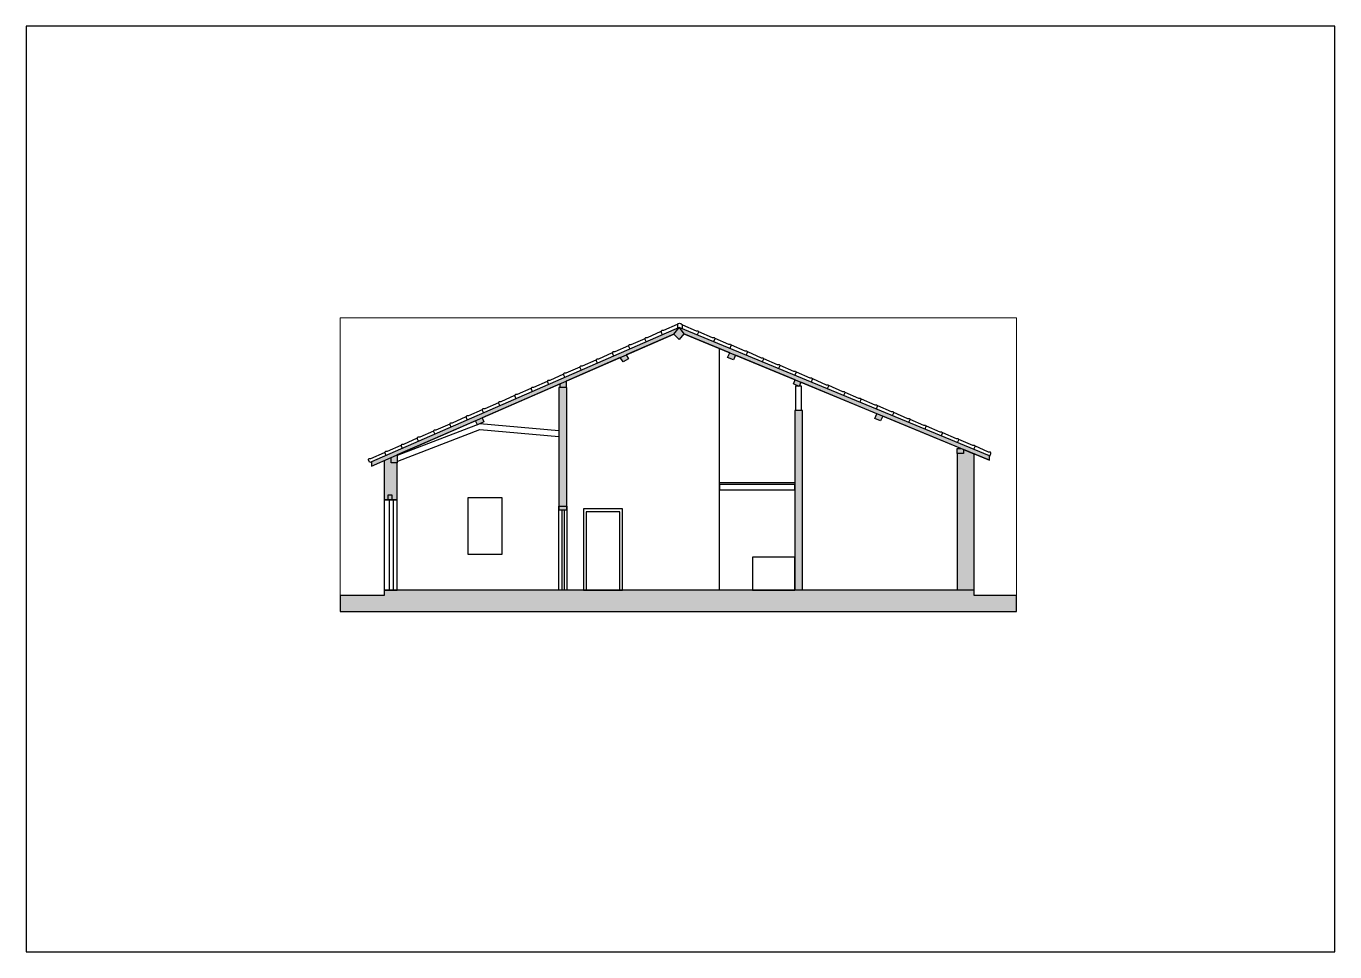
# Paper-space layout 'Layout1' of a CAD drawing. Header units: millimetres. Extents: x 21 to 318, y 103 to 313.
# The model-space entities are those that its viewports show. They can reach past a viewport. Long polylines and large blocks are cut down to what shows.
import ezdxf

# ---------------------------------------------------------------- set-up
doc = ezdxf.new("R2010")
doc.units = ezdxf.units.MM
for name, color, linetype, lineweight in [('A-ALV-___-___-EXI', 250, 'Continuous', 25), ('A-BAS-___-___-EXI', 250, 'Continuous', 25), ('A-COB-___-___-EXI', 250, 'Continuous', 25), ('A-JAN-___-___-EXI', 250, 'Continuous', 25), ('A-POR-___-___-EXI', 250, 'Continuous', 25)]:
    doc.layers.add(name, color=color, linetype=linetype, lineweight=lineweight)

# ---------------------------------------------------------------- blocks, each defined once
blk = doc.blocks.new('A4 HORIZONTAL - A4-22646964-Não nomeada')
at = {"layer": 'A-ALV-___-___-EXI'}
for p, q in [((317.79, 313), (20.79, 313)), ((20.79, 313), (20.79, 103)), ((317.79, 103), (317.79, 313)), ((20.79, 103), (317.79, 103))]:
    blk.add_line(p, q, dxfattribs=at)

msp = doc.modelspace()

# ---------------------------------------------------------------- hatches: boundary and pattern name
at = {"layer": 'A-ALV-___-___-EXI'}
h = msp.add_hatch(color=11, dxfattribs=at)
h.paths.add_polyline_path([(-49737, -11391), (-49737, -8302), (-49980, -8198), (-49980, -8286), (-50120, -8286), (-50120, -11391), (-49906, -11391)])
h.paths.add_polyline_path([(-53803, -11391), (-53635, -11391), (-53635, -7309), (-53803, -7309), (-53803, -9955)])
h.paths.add_polyline_path([(-59166, -9481), (-58978, -9481), (-58978, -6788), (-59166, -6788), (-59166, -8477)])
h.paths.add_polyline_path([(-63042, -9336), (-63042, -9230), (-62948, -9230), (-62948, -9336), (-62828, -9336), (-62828, -8500), (-62968, -8500), (-62968, -8382), (-63123, -8450), (-63123, -9336)])
at = {"layer": 'A-BAS-___-___-EXI', "true_color": 0xcb9898}
msp.add_hatch(color=253, dxfattribs=at).paths.add_polyline_path([(-56176, -11872), (-48777, -11872), (-48777, -11506), (-49737, -11506), (-49737, -11391), (-63123, -11391), (-63123, -11506), (-64128, -11506), (-64128, -11872)])
at = {"layer": 'A-COB-___-___-EXI', "true_color": 0xc19a82}
h = msp.add_hatch(color=33, dxfattribs=at)
h.paths.add_polyline_path([(-59166, -9566), (-58978, -9566), (-58978, -9481), (-59166, -9481)])
h.paths.add_polyline_path([(-62948, -9336), (-62948, -9230), (-63042, -9230), (-63042, -9336)])
h.paths.add_polyline_path([(-63415, -8577), (-62968, -8382), (-62968, -8500), (-62828, -8500), (-62828, -8321), (-61050, -7544), (-61010, -7636), (-60863, -7572), (-60904, -7480), (-59136, -6707), (-59136, -6788), (-58996, -6788), (-58996, -6646), (-57768, -6110), (-57699, -6208), (-57582, -6141), (-57634, -6051), (-56552, -5578), (-56432, -5698), (-56328, -5569), (-55285, -6001), (-55331, -6112), (-55201, -6166), (-55155, -6055), (-53796, -6618), (-53834, -6710), (-53705, -6764), (-53667, -6671), (-51943, -7385), (-51989, -7496), (-51859, -7550), (-51813, -7439), (-50042, -8172), (-50120, -8172), (-50120, -8286), (-49980, -8286), (-49980, -8198), (-49392, -8442), (-49392, -8342), (-56432, -5426), (-63415, -8477)])

# ---------------------------------------------------------------- linework, layer by layer
at = {"layer": 'A-ALV-___-___-EXI'}
for p, q in [((-55515, -11391), (-55515, -5911)), ((-49737, -11391), (-49737, -8302)), ((-63123, -11391), (-63123, -11506)), ((-49737, -11506), (-49737, -11391))]:
    msp.add_line(p, q, dxfattribs=at)
for points in [[(-59136, -6788), (-59166, -6788), (-59166, -9481), (-58978, -9481)], [(-59166, -9481), (-59166, -9566), (-58978, -9566), (-58978, -9481), (-58978, -6788), (-58996, -6788)], [(-53635, -11391), (-53635, -7309), (-53803, -7309), (-53803, -11391)], [(-50120, -8286), (-50120, -10106), (-50120, -11391)], [(-63123, -8450), (-63123, -9336), (-63042, -9336)], [(-62948, -9336), (-62828, -9336), (-62828, -8500)]]:
    msp.add_lwpolyline(points, dxfattribs=at)
for points in [[(-62828, -11391), (-62828, -9336), (-63123, -9336), (-63123, -11391)], [(-58978, -9481), (-58978, -11391), (-59166, -11391), (-59166, -9481)], [(-53803, -11391), (-53803, -10642), (-54766, -10642), (-54766, -11391)]]:
    msp.add_lwpolyline(points, close=True, dxfattribs=at)
at = {"layer": 'A-BAS-___-___-EXI'}
for p, q in [((-63123, -11506), (-64128, -11506)), ((-64128, -11506), (-64128, -11872)), ((-56386, -11391), (-63123, -11391)), ((-56186, -11391), (-56386, -11391)), ((-49737, -11391), (-56186, -11391)), ((-48777, -11506), (-49737, -11506)), ((-48777, -11872), (-48777, -11506)), ((-64128, -11872), (-48777, -11872))]:
    msp.add_line(p, q, dxfattribs=at)
at = {"layer": 'A-COB-___-___-EXI'}
for p, q in [((-56472, -5371), (-56472, -5444)), ((-49737, -8302), (-49973, -8201)), ((-55515, -8992), (-55515, -9109)), ((-53803, -8992), (-55515, -8992)), ((-55515, -9109), (-53803, -9109)), ((-53803, -9109), (-53803, -8992)), ((-59087, -9481), (-59045, -9481))]:
    msp.add_line(p, q, dxfattribs=at)
msp.add_lwpolyline([(-56478, -5363, -0.507958), (-56365, -5363), (-56365, -5454)], format="xyb", dxfattribs=at)
for points in [[(-49392, -8442), (-49980, -8198), (-49980, -8286), (-50120, -8286), (-50120, -8172), (-50042, -8172), (-51813, -7439), (-51859, -7550), (-51989, -7496), (-51943, -7385), (-53667, -6671), (-53705, -6764), (-53834, -6710), (-53796, -6618), (-55155, -6055), (-55201, -6166), (-55331, -6112), (-55285, -6001), (-56328, -5569), (-56432, -5698), (-56552, -5578), (-57634, -6051), (-57582, -6141), (-57699, -6208), (-57768, -6110), (-58996, -6646), (-58996, -6788), (-59136, -6788), (-59136, -6707), (-60904, -7480), (-60863, -7572), (-61010, -7636), (-61050, -7544), (-62828, -8321), (-62828, -8500), (-62968, -8500), (-62968, -8382), (-56552, -5578), (-56432, -5426), (-56328, -5569), (-49392, -8442), (-49392, -8342), (-56432, -5426), (-63415, -8477), (-63455, -8495), (-63481, -8437), (-63481, -8417), (-63467, -8402), (-63427, -8402), (-63116, -8265)], [(-56845, -5523), (-57156, -5660), (-57196, -5661), (-57210, -5675), (-57210, -5695), (-57184, -5754)], [(-56476, -5362), (-56787, -5499), (-56827, -5499), (-56841, -5513), (-56841, -5533), (-56815, -5593)], [(-56359, -5365), (-56048, -5503), (-56008, -5503), (-55994, -5517), (-55994, -5537), (-56020, -5596)], [(-55990, -5518), (-55679, -5656), (-55639, -5656), (-55625, -5670), (-55625, -5690), (-55651, -5749)], [(-57583, -5846), (-57894, -5983), (-57934, -5983), (-57948, -5997), (-57948, -6017), (-57922, -6077)], [(-57214, -5684), (-57525, -5822), (-57565, -5822), (-57579, -5836), (-57579, -5856), (-57553, -5915)], [(-55621, -5671), (-55310, -5809), (-55270, -5809), (-55256, -5823), (-55256, -5843), (-55282, -5902)], [(-55252, -5824), (-54941, -5961), (-54901, -5961), (-54887, -5976), (-54887, -5996), (-54914, -6055)], [(-58321, -6168), (-58632, -6306), (-58672, -6306), (-58686, -6320), (-58686, -6340), (-58659, -6399)], [(-57952, -6007), (-58263, -6144), (-58303, -6144), (-58317, -6159), (-58317, -6179), (-58291, -6238)], [(-54884, -5977), (-54573, -6114), (-54533, -6114), (-54518, -6129), (-54519, -6149), (-54545, -6208)], [(-54515, -6130), (-54204, -6267), (-54164, -6267), (-54150, -6281), (-54150, -6301), (-54176, -6361)], [(-59058, -6491), (-59369, -6628), (-59409, -6628), (-59423, -6642), (-59423, -6662), (-59397, -6722)], [(-58689, -6329), (-59000, -6467), (-59040, -6467), (-59055, -6481), (-59055, -6501), (-59028, -6560)], [(-54146, -6282), (-53835, -6420), (-53795, -6420), (-53781, -6434), (-53781, -6454), (-53807, -6514)], [(-53777, -6435), (-53466, -6573), (-53426, -6573), (-53412, -6587), (-53412, -6607), (-53438, -6666)], [(-59796, -6813), (-60107, -6951), (-60147, -6951), (-60161, -6965), (-60161, -6985), (-60135, -7044)], [(-59427, -6652), (-59738, -6790), (-59778, -6790), (-59792, -6804), (-59792, -6824), (-59766, -6883)], [(-53408, -6588), (-53097, -6726), (-53057, -6726), (-53043, -6740), (-53043, -6760), (-53069, -6819)], [(-53039, -6741), (-52728, -6879), (-52688, -6879), (-52674, -6893), (-52674, -6913), (-52700, -6972)], [(-60165, -6975), (-60476, -7112), (-60516, -7112), (-60530, -7126), (-60530, -7146), (-60504, -7206)], [(-52670, -6894), (-52360, -7031), (-52320, -7032), (-52305, -7046), (-52305, -7066), (-52332, -7125)], [(-52302, -7047), (-51991, -7184), (-51951, -7184), (-51937, -7199), (-51937, -7219), (-51963, -7278)], [(-60903, -7297), (-61214, -7435), (-61254, -7435), (-61268, -7449), (-61268, -7469), (-61241, -7528)], [(-60534, -7136), (-60845, -7273), (-60885, -7273), (-60899, -7288), (-60899, -7308), (-60873, -7367)], [(-51933, -7200), (-51622, -7337), (-51582, -7337), (-51568, -7351), (-51568, -7371), (-51594, -7431)], [(-51564, -7353), (-51253, -7490), (-51213, -7490), (-51199, -7504), (-51199, -7524), (-51225, -7584)], [(-59166, -7773), (-60959, -7616), (-62828, -8334), (-62828, -8462)], [(-61640, -7620), (-61951, -7757), (-61991, -7757), (-62005, -7771), (-62005, -7791), (-61979, -7851)], [(-61271, -7458), (-61582, -7596), (-61622, -7596), (-61636, -7610), (-61636, -7630), (-61610, -7689)], [(-51195, -7505), (-50884, -7643), (-50844, -7643), (-50830, -7657), (-50830, -7677), (-50856, -7736)], [(-50826, -7658), (-50515, -7796), (-50475, -7796), (-50461, -7810), (-50461, -7830), (-50487, -7889)], [(-62820, -8459), (-60953, -7743), (-59166, -7899)], [(-62378, -7942), (-62689, -8080), (-62729, -8080), (-62743, -8094), (-62743, -8114), (-62717, -8173)], [(-62009, -7781), (-62320, -7919), (-62360, -7919), (-62374, -7933), (-62374, -7953), (-62348, -8012)], [(-50457, -7811), (-50146, -7949), (-50106, -7949), (-50092, -7963), (-50092, -7983), (-50119, -8042)], [(-50089, -7964), (-49778, -8102), (-49738, -8102), (-49723, -8116), (-49723, -8136), (-49750, -8195)], [(-62747, -8104), (-63058, -8241), (-63098, -8241), (-63112, -8255), (-63112, -8275), (-63086, -8335)], [(-49392, -8343), (-49381, -8348), (-49355, -8289), (-49355, -8269), (-49369, -8254), (-49409, -8254), (-49720, -8117)], [(-63415, -8477), (-63415, -8577), (-62968, -8382)]]:
    msp.add_lwpolyline(points, dxfattribs=at)
for points in [[(-53783, -7309), (-53783, -6749), (-53663, -6749), (-53663, -7309)], [(-55515, -8992), (-55515, -8948), (-53803, -8948), (-53803, -8992)], [(-62948, -9230), (-63042, -9230), (-63042, -9336), (-62948, -9336)]]:
    msp.add_lwpolyline(points, close=True, dxfattribs=at)
at = {"layer": 'A-JAN-___-___-EXI'}
msp.add_lwpolyline([(-60448, -10573), (-60448, -9293), (-61228, -9293), (-61228, -10573)], close=True, dxfattribs=at)
at = {"layer": 'A-POR-___-___-EXI'}
for points in [[(-62921, -9336), (-62921, -11391), (-63008, -11391), (-63008, -9336)], [(-58603, -9541), (-58603, -11391), (-57715, -11391), (-57715, -9541)], [(-58543, -9610), (-58543, -11391), (-57775, -11391), (-57775, -9610)]]:
    msp.add_lwpolyline(points, close=True, dxfattribs=at)
msp.add_lwpolyline([(-59045, -9566), (-59045, -11391), (-59087, -11391), (-59087, -9566)], dxfattribs=at)

psp = doc.layouts.get("Layout1")

# ---------------------------------------------------------------- block references
at = {"layer": 'A-BAS-___-___-EXI'}
psp.add_blockref('A4 HORIZONTAL - A4-22646964-Não nomeada', (0, 0), dxfattribs=at)

# ---------------------------------------------------------------- viewports
at = {"layer": 'A-COB-___-___-EXI'}
psp.add_viewport(center=(168.78, 213.51), size=(153.52, 66.6045), view_center_point=(-56452.57, -8541.91), view_height=6660.4493, dxfattribs=at)

doc.saveas('drawing.dxf')
